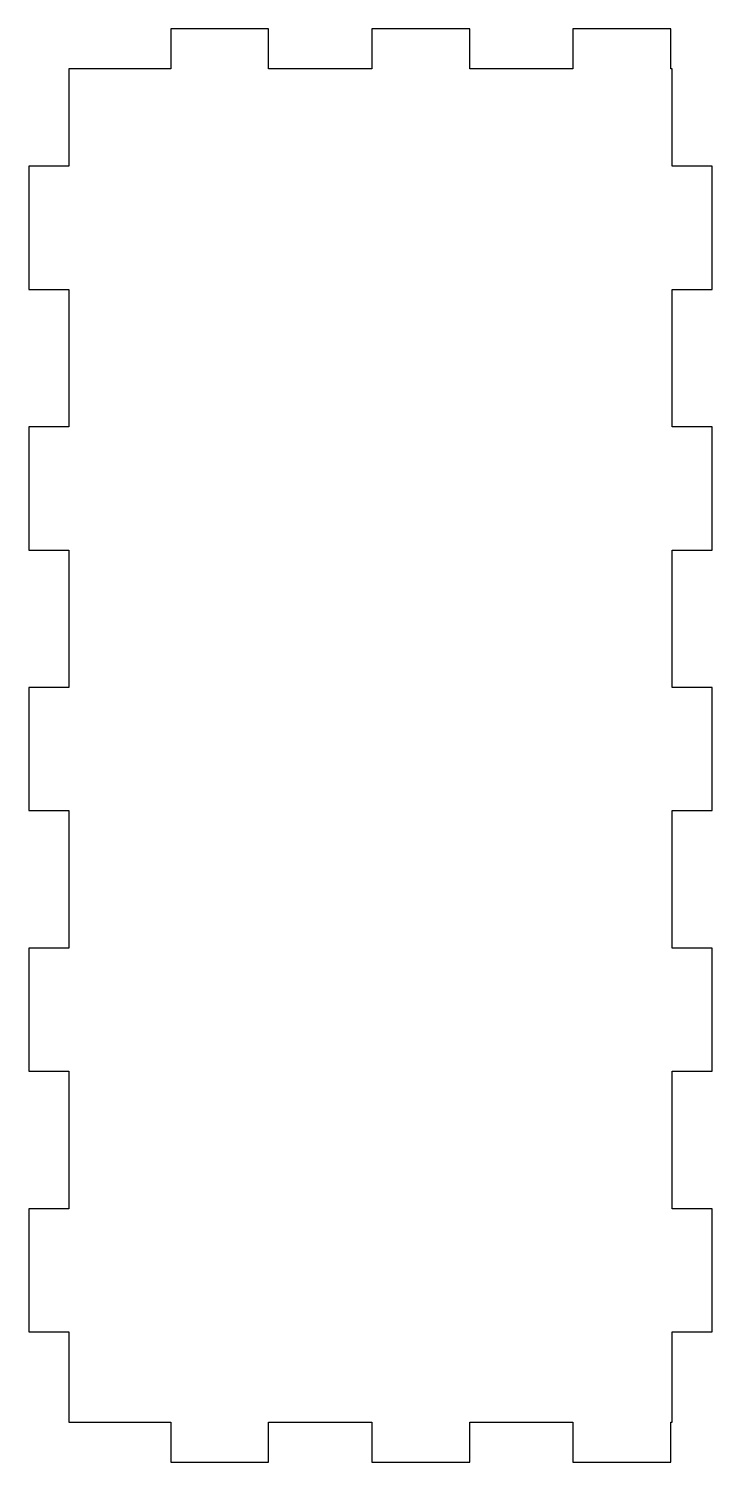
# Model space of a CAD drawing. Header units: metres. Extents: x -11 to 40, y -4 to 104.
import ezdxf

# ---------------------------------------------------------------- set-up
doc = ezdxf.new("R2010")
doc.units = ezdxf.units.M

msp = doc.modelspace()

# ---------------------------------------------------------------- linework, layer by layer
for p, q in [((6.89999, 103.5), (-0.399994, 103.5)), ((-0.399994, 103.5), (-0.399994, 100.5)), ((6.89999, 100.5), (6.89999, 103.5)), ((21.9, 103.5), (14.6, 103.5)), ((14.6, 103.5), (14.6, 100.5)), ((21.9, 100.5), (21.9, 103.5)), ((36.9, 103.5), (29.6, 103.5)), ((29.6, 103.5), (29.6, 100.5)), ((36.9, 100.5), (36.9, 103.5)), ((-0.399994, 100.5), (-8, 100.5)), ((-8, 100.5), (-8, 93.2273)), ((14.6, 100.5), (6.89999, 100.5)), ((29.6, 100.5), (21.9, 100.5)), ((37, 100.5), (36.9, 100.5)), ((37, 93.2273), (37, 100.5)), ((-8, 93.2273), (-11, 93.2273)), ((-11, 93.2273), (-11, 84.0455)), ((40, 93.2273), (37, 93.2273)), ((40, 84.0455), (40, 93.2273)), ((-11, 84.0455), (-8, 84.0455)), ((-8, 84.0455), (-8, 73.7727)), ((37, 73.7727), (37, 84.0455)), ((37, 84.0455), (40, 84.0455)), ((-8, 73.7727), (-11, 73.7727)), ((-11, 73.7727), (-11, 64.5909)), ((40, 73.7727), (37, 73.7727)), ((40, 64.5909), (40, 73.7727)), ((-11, 64.5909), (-8, 64.5909)), ((-8, 64.5909), (-8, 54.3182)), ((37, 54.3182), (37, 64.5909)), ((37, 64.5909), (40, 64.5909)), ((-8, 54.3182), (-11, 54.3182)), ((-11, 54.3182), (-11, 45.1364)), ((40, 54.3182), (37, 54.3182)), ((40, 45.1364), (40, 54.3182)), ((-11, 45.1364), (-8, 45.1364)), ((-8, 45.1364), (-8, 34.8636)), ((37, 34.8636), (37, 45.1364)), ((37, 45.1364), (40, 45.1364)), ((-8, 34.8636), (-11, 34.8636)), ((-11, 34.8636), (-11, 25.6818)), ((40, 34.8636), (37, 34.8636)), ((40, 25.6818), (40, 34.8636)), ((-11, 25.6818), (-8, 25.6818)), ((-8, 25.6818), (-8, 15.4091)), ((37, 15.4091), (37, 25.6818)), ((37, 25.6818), (40, 25.6818)), ((-8, 15.4091), (-11, 15.4091)), ((-11, 15.4091), (-11, 6.22726)), ((40, 15.4091), (37, 15.4091)), ((40, 6.22726), (40, 15.4091)), ((-11, 6.22726), (-8, 6.22726)), ((-8, 6.22726), (-8, -0.5)), ((37, -0.5), (37, 6.22726)), ((37, 6.22726), (40, 6.22726)), ((-8, -0.5), (-0.399994, -0.5)), ((-0.399994, -0.5), (-0.399994, -3.5)), ((6.89999, -0.5), (14.6, -0.5)), ((6.89999, -3.5), (6.89999, -0.5)), ((14.6, -0.5), (14.6, -3.5)), ((21.9, -3.5), (21.9, -0.5)), ((21.9, -0.5), (29.6, -0.5)), ((29.6, -0.5), (29.6, -3.5)), ((36.9, -3.5), (36.9, -0.5)), ((36.9, -0.5), (37, -0.5)), ((-0.399994, -3.5), (6.89999, -3.5)), ((14.6, -3.5), (21.9, -3.5)), ((29.6, -3.5), (36.9, -3.5))]:
    msp.add_line(p, q)

doc.saveas('drawing.dxf')
